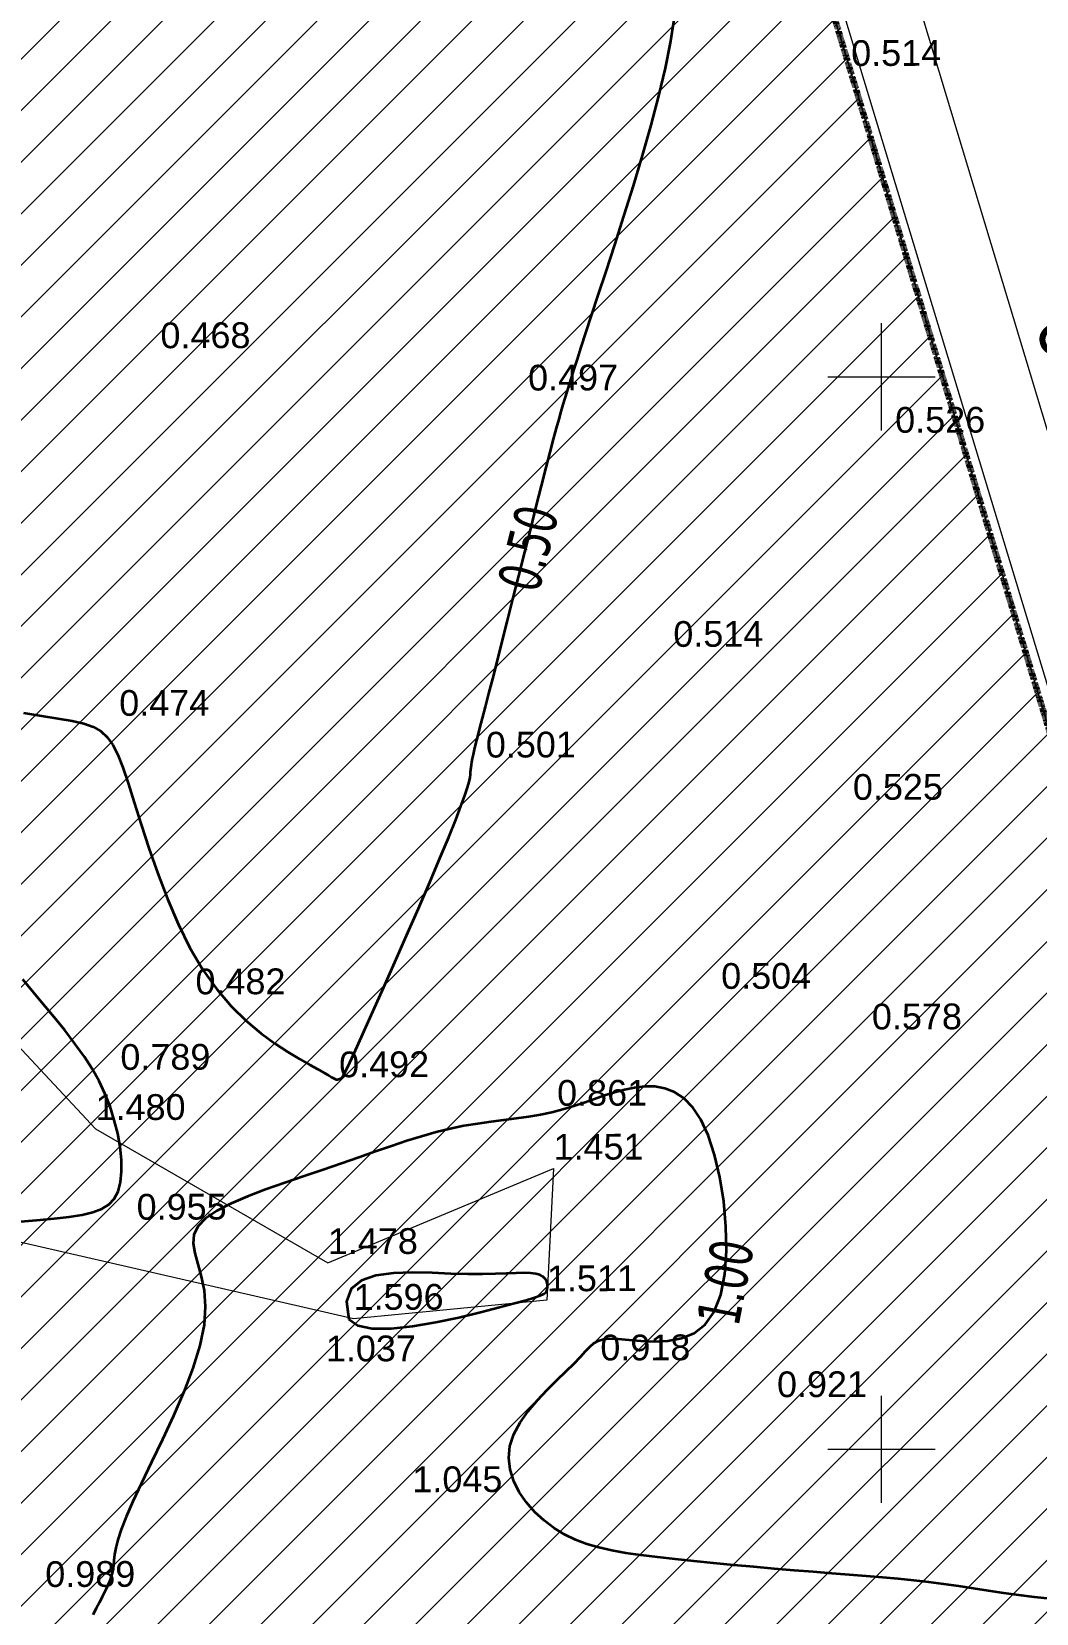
# Model space of a CAD drawing. Header units: millimetres. Extents: x 563604 to 809435, y 2337 to 1331933.
# Drawn here: x 707650 to 731065, y 1212109 to 1248977 of the extents above; entities that cross this region are included whole.
import ezdxf

# ---------------------------------------------------------------- set-up
doc = ezdxf.new("R2010")
doc.units = ezdxf.units.MM
doc.linetypes.add('Aligning Line', pattern=[11.999999, 6, -6])
for name, color, linetype, lineweight in [('A-ANNO-DIMS', 211, 'Continuous', 9), ('A-ANNO-DIMS-340', 211, 'Continuous', 9), ('A-DETL-GENF-1', 1, 'Continuous', 9), ('A-DETL-THIN', 151, 'Continuous', 9), ('A-DETL-THIN-1', 10, 'Aligning Line', 211), ('CD TAI', 7, 'Continuous', 9), ('DM CAI-1', 9, 'Continuous', 35), ('khung-1', 253, 'Continuous', 9), ('MUONG DAT-1', 253, 'Continuous', 9), ('NCD', 7, 'Continuous', 9), ('NCV_TKCS_HIEN TRANG_251226_dwg-1', 253, 'Continuous', 9), ('Ranh du an-1', 253, 'Continuous', 9)]:
    doc.layers.add(name, color=color, linetype=linetype, lineweight=lineweight)
doc.styles.add('Arial', font='arial_0.ttf', dxfattribs={"height": 600.128024})
doc.styles.add('Arial_2', font='arial_0.ttf', dxfattribs={"width": 0.9, "height": 1360})
doc.styles.add('Tahoma', font='tahoma_0.ttf', dxfattribs={"width": 0.75, "height": 1000.213374})
doc.dimstyles.new('1_Dim_chi_tiet_khu_đất_1', dxfattribs={"dimscale": 304.8, "dimtxt": 1387.552784, "dimasz": 1.338583, "dimexe": 1.115486, "dimexo": 0.0625, "dimgap": 0.111549, "dimtad": 1, "dimdec": 0, "dimrnd": 5, "dimzin": 0, "dimdsep": 46, "dimtxsty": 'Arial_2', "dimblk1": 'OBLIQUE', "dimblk2": 'OBLIQUE', "dimsah": 1, "dimcen": 0.09, "dimdle": 1.115486, "dimazin": 0, "dimtfac": 1, "dimtdec": 4, "dimtix": 1, "dimtmove": 0, "dimatfit": 3, "dimfxl": 3.346457, "dimfxlon": 1, "dimtvp": 1, "dimtolj": 1, "dimtzin": 0, "dimarcsym": 2})

# ---------------------------------------------------------------- blocks, each defined once
blk = doc.blocks.new('NCV_TKCS_HIEN TRANG_251226_dwg-1595164-TỔNG THỂ_HIỆN TRẠNG KHU ĐẤT')
at = {"layer": 'DM CAI-1', "flags": 128}
for points in [[(707459, 1233100), (707880, 1233027), (708261, 1232967), (708591, 1232910), (708863, 1232848), (709083, 1232771), (709263, 1232670), (709412, 1232535), (709540, 1232355), (709656, 1232123), (709772, 1231827), (709897, 1231458), (710039, 1231011), (710201, 1230500), (710384, 1229943), (710589, 1229358), (710816, 1228764), (711066, 1228178), (711340, 1227620), (711639, 1227107), (711962, 1226655), (712300, 1226262), (712646, 1225923), (712988, 1225635), (713318, 1225393), (713626, 1225192), (713901, 1225027), (714136, 1224895), (714322, 1224790), (714464, 1224710), (714567, 1224650), (714639, 1224609), (714686, 1224581), (714714, 1224565), (714729, 1224557), (714738, 1224553), (714747, 1224552), (714756, 1224551), (714765, 1224552), (714774, 1224553), (714783, 1224555), (714792, 1224557), (714800, 1224559), (714808, 1224562), (714815, 1224564), (714822, 1224567), (714829, 1224569), (714836, 1224571), (714842, 1224573), (714848, 1224575), (714855, 1224576), (714862, 1224578), (714870, 1224581), (714884, 1224597), (714909, 1224639), (714952, 1224719), (715017, 1224851), (715110, 1225048), (715237, 1225323), (715403, 1225688), (715611, 1226151), (715852, 1226692), (716115, 1227288), (716389, 1227912), (716663, 1228541), (716926, 1229149), (717165, 1229711), (717370, 1230203), (717533, 1230606), (717656, 1230925), (717745, 1231172), (717806, 1231357), (717844, 1231494), (717866, 1231593), (717876, 1231665), (717881, 1231722), (717885, 1231775), (717891, 1231829), (717898, 1231887), (717909, 1231953), (717924, 1232032), (717945, 1232127), (717971, 1232242), (718005, 1232380), (718047, 1232546), (718097, 1232743), (718157, 1232974), (718226, 1233240), (718306, 1233547), (718396, 1233895), (718497, 1234289), (718609, 1234730), (718734, 1235220), (718866, 1235745), (719004, 1236292), (719143, 1236844), (719280, 1237387), (719411, 1237907), (719533, 1238387), (719642, 1238814), (719736, 1239176), (719815, 1239478), (719883, 1239731), (719942, 1239943), (719994, 1240125), (720041, 1240286), (720086, 1240435), (720131, 1240582), (720178, 1240737), (720231, 1240909), (720293, 1241107), (720368, 1241342), (720458, 1241622), (720566, 1241958), (720697, 1242359), (720853, 1242834), (721036, 1243389), (721239, 1244010), (721454, 1244679), (721673, 1245379), (721887, 1246092), (722089, 1246799), (722270, 1247484), (722422, 1248128), (722538, 1248718), (722622, 1249259)], [(707299, 1221232), (707762, 1221276), (708171, 1221316), (708524, 1221355), (708825, 1221401), (709078, 1221459), (709285, 1221536), (709449, 1221639), (709575, 1221772), (709664, 1221943), (709720, 1222156), (709746, 1222405), (709742, 1222682), (709712, 1222980), (709656, 1223291), (709577, 1223607), (709477, 1223921), (709358, 1224226), (709221, 1224516), (709063, 1224798), (708879, 1225083), (708666, 1225380), (708420, 1225699), (708136, 1226049), (707812, 1226442), (707442, 1226887)], [(731388, 1212450), (731021, 1212486), (730660, 1212531), (730305, 1212581), (729953, 1212635), (729604, 1212690), (729256, 1212743), (728908, 1212793), (728559, 1212837), (728206, 1212877), (727847, 1212913), (727479, 1212946), (727099, 1212977), (726706, 1213008), (726296, 1213041), (725867, 1213075), (725417, 1213111), (724953, 1213151), (724480, 1213192), (724006, 1213236), (723537, 1213281), (723081, 1213327), (722644, 1213373), (722232, 1213419), (721851, 1213466), (721500, 1213516), (721174, 1213574), (720872, 1213641), (720590, 1213724), (720324, 1213824), (720071, 1213947), (719829, 1214095), (719596, 1214271), (719377, 1214472), (719181, 1214695), (719015, 1214937), (718885, 1215192), (718801, 1215459), (718770, 1215732), (718798, 1216009), (718891, 1216286), (719038, 1216559), (719225, 1216825), (719439, 1217080), (719666, 1217322), (719893, 1217548), (720106, 1217753), (720290, 1217934), (720438, 1218090), (720556, 1218220), (720657, 1218325), (720752, 1218406), (720854, 1218464), (720975, 1218500), (721127, 1218514), (721321, 1218508), (721565, 1218485), (721849, 1218459), (722159, 1218446), (722478, 1218461), (722793, 1218522), (723088, 1218644), (723349, 1218843), (723560, 1219137), (723711, 1219533), (723803, 1220013), (723841, 1220553), (723831, 1221127), (723779, 1221709), (723689, 1222274), (723566, 1222797), (723417, 1223252), (723247, 1223620), (723057, 1223904), (722852, 1224114), (722635, 1224258), (722409, 1224345), (722176, 1224386), (721940, 1224388), (721703, 1224361), (721469, 1224314), (721236, 1224252), (721002, 1224177), (720766, 1224096), (720527, 1224012), (720283, 1223929), (720033, 1223851), (719774, 1223783), (719506, 1223727), (719229, 1223681), (718944, 1223641), (718650, 1223604), (718348, 1223566), (718039, 1223522), (717724, 1223469), (717402, 1223404), (717074, 1223324), (716738, 1223228), (716392, 1223120), (716035, 1223001), (715663, 1222872), (715276, 1222736), (714870, 1222593), (714444, 1222447), (713999, 1222297), (713547, 1222145), (713103, 1221988), (712681, 1221828), (712297, 1221662), (711965, 1221491), (711701, 1221313), (711520, 1221129), (711430, 1220936), (711415, 1220729), (711453, 1220502), (711523, 1220248), (711602, 1219960), (711667, 1219632), (711697, 1219258), (711670, 1218831), (711569, 1218349), (711406, 1217824), (711195, 1217273), (710954, 1216713), (710698, 1216161), (710444, 1215633), (710208, 1215146), (710006, 1214716), (709851, 1214357), (709738, 1214064), (709661, 1213826), (709612, 1213634), (709584, 1213479), (709568, 1213352), (709558, 1213244), (709546, 1213144), (709525, 1213044), (709495, 1212943), (709457, 1212839), (709410, 1212730), (709357, 1212616), (709296, 1212494), (709229, 1212365), (709157, 1212225), (709079, 1212074)]]:
    blk.add_lwpolyline(points, dxfattribs=at)
blk.add_lwpolyline([(715042, 1218969), (715250, 1218816), (715588, 1218747), (716026, 1218747), (716529, 1218802), (717066, 1218894), (717604, 1219009), (718110, 1219131), (718552, 1219245), (718905, 1219339), (719172, 1219412), (719367, 1219470), (719501, 1219517), (719586, 1219555), (719634, 1219590), (719656, 1219624), (719666, 1219663), (719671, 1219709), (719671, 1219760), (719664, 1219813), (719646, 1219867), (719613, 1219917), (719563, 1219963), (719492, 1220000), (719397, 1220026), (719275, 1220040), (719123, 1220043), (718939, 1220039), (718718, 1220032), (718459, 1220023), (718159, 1220018), (717814, 1220018), (717422, 1220026), (716985, 1220044), (716528, 1220055), (716081, 1220042), (715674, 1219986), (715337, 1219869), (715099, 1219673), (714991, 1219379)], close=True, dxfattribs=at)
at = {"layer": 'khung-1'}
for p, q in [((727454, 1239683), (727454, 1242183)), ((726204, 1240933), (728704, 1240933)), ((727454, 1214683), (727454, 1217183)), ((726204, 1215933), (728704, 1215933))]:
    blk.add_line(p, q, dxfattribs=at)
at = {"layer": 'MUONG DAT-1', "flags": 128}
blk.add_lwpolyline([(695625, 1272682), (694309, 1263533), (696392, 1250540), (697868, 1237043), (702168, 1230866), (709141, 1223400), (714554, 1220276), (719814, 1222476), (719659, 1219409), (715154, 1218976), (703169, 1221724), (693335, 1221136), (686001, 1224429), (676261, 1222080), (655883, 1216317), (642798, 1220840), (640606, 1224799), (639156, 1228292), (631190, 1245734), (628374, 1252426)], dxfattribs=at)
at = {"layer": 'Ranh du an-1', "flags": 128}
blk.add_lwpolyline([(739225, 1206602), (739526, 1206693), (719355, 1273233)], dxfattribs=at)
at = {"layer": 'CD TAI', "char_height": 600.1, "width": 2512.82, "attachment_point": 1, "rotation": 0.1346, "line_spacing_factor": 0.941778, "style": 'Arial'}
for s, insert in [('0.514', (726749, 1248776)), ('0.468', (710651, 1242197)), ('0.497', (719219, 1241211)), ('0.526', (727774, 1240226)), ('0.514', (722604, 1235237)), ('0.474', (709690, 1233629)), ('0.501', (718234, 1232656)), ('0.525', (726789, 1231671)), ('0.482', (711467, 1227137)), ('0.504', (723719, 1227265)), ('0.578', (727232, 1226319)), ('0.789', (709717, 1225377)), ('0.492', (714815, 1225204)), ('0.861', (719895, 1224540)), ('1.480', (709139, 1224207)), ('1.451', (719812, 1223283)), ('0.955', (710096, 1221885)), ('1.478', (714552, 1221083)), ('1.511', (719657, 1220216)), ('1.596', (715152, 1219783)), ('1.037', (714507, 1218582)), ('0.918', (720903, 1218605)), ('0.921', (725020, 1217748)), ('1.045', (716522, 1215533)), ('0.989', (707967, 1213324))]:
    blk.add_mtext(s, dxfattribs=dict(at, insert=insert))
at = {"layer": 'NCD', "char_height": 1000.2, "width": 2355.81, "attachment_point": 2, "line_spacing_factor": 0.994306, "style": 'Tahoma'}
for s, insert, rotation in [('0.50', (718730, 1237060), 75.8607), ('1.00', (723323, 1219919), 79.1817)]:
    blk.add_mtext(s, dxfattribs=dict(at, insert=insert, rotation=rotation))
blk = doc.blocks.new('DIMBLOCK1-TỔNG THỂ_HIỆN TRẠNG KHU ĐẤT')
at = {"layer": 'A-ANNO-DIMS-340'}
for p, q in [((741409, 1206191), (721160, 1273418)), ((720281, 1272798), (721584, 1273190)), ((721258, 1273092), (720281, 1272798)), ((740334, 1206222), (741636, 1206614)), ((741310, 1206516), (740334, 1206222))]:
    blk.add_line(p, q, dxfattribs=at)
at = {"layer": 'A-ANNO-DIMS-340', "lineweight": 25}
for p, q in [((721258, 1273092), (721004, 1273229)), ((721258, 1273092), (721512, 1272956)), ((741310, 1206516), (741056, 1206653)), ((741310, 1206516), (741565, 1206380))]:
    blk.add_line(p, q, dxfattribs=at)
at = {"layer": 'A-ANNO-DIMS-340', "color": 0, "insert": (732330, 1242572), "char_height": 1360, "width": 5635.6, "attachment_point": 1, "rotation": 286.7621, "line_spacing_factor": 0.941778, "style": 'Arial_2'}
blk.add_mtext('69530', dxfattribs=at)
blk = doc.blocks.new('_Oblique')
at = {"color": 0, "linetype": 'ByBlock', "lineweight": -2}
blk.add_line((-0.5, -0.5), (0.5, 0.5), dxfattribs=at)

msp = doc.modelspace()

# ---------------------------------------------------------------- hatches: boundary and pattern name
at = {"layer": 'A-DETL-GENF-1'}
h = msp.add_hatch(dxfattribs=at)
h.set_pattern_fill('FP_1', color=256, style=0, pattern_type=2)
h.set_pattern_definition([(45, (0, 0), (-601.04076, 601.04076), [])])
h.paths.add_polyline_path([(635342.6, 1174599.2), (739422.1, 1205947.5), (719369.7, 1272523.2), (710648.4, 1277207), (619974, 1249896.3), (615290.3, 1241174.9)])

# ---------------------------------------------------------------- linework, layer by layer
at = {"layer": 'A-DETL-THIN'}
msp.add_line((739422.1, 1205947.5), (719369.7, 1272523.2), dxfattribs=at)
at = {"layer": 'A-DETL-THIN-1'}
msp.add_line((739422.1, 1205947.5), (719369.7, 1272523.2), dxfattribs=at)

# ---------------------------------------------------------------- block references
at = {"layer": 'NCV_TKCS_HIEN TRANG_251226_dwg-1'}
msp.add_blockref('NCV_TKCS_HIEN TRANG_251226_dwg-1595164-TỔNG THỂ_HIỆN TRẠNG KHU ĐẤT', (0, 0), dxfattribs=at)

# ---------------------------------------------------------------- dimensions: what is measured, and where the dimension line sits
at = {"layer": 'A-ANNO-DIMS'}
dim = msp.add_linear_dim(base=(721258.1, 1273092.1), p1=(740333.8, 1206222.1), p2=(720281.4, 1272798), angle=286.76208, dimstyle='1_Dim_chi_tiet_khu_đất_1', override={"dimpost": '<>', "dimfxl": 69530.142663}, dxfattribs=at)
dim.commit()
dim.dimension.update_dxf_attribs({"geometry": 'DIMBLOCK1-TỔNG THỂ_HIỆN TRẠNG KHU ĐẤT', "text_midpoint": (731982.1, 1240014.4)})

doc.saveas('drawing.dxf')
